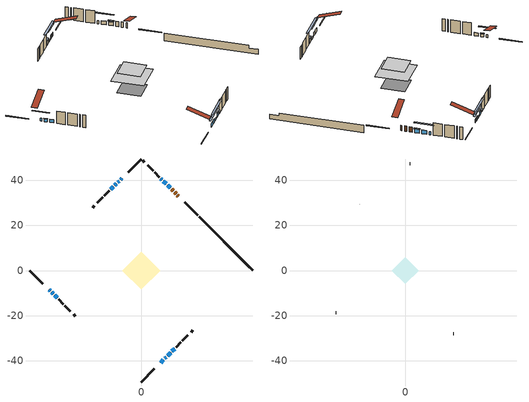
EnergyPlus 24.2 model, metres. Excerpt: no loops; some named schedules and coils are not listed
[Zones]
conditioned space
 floor adiabatic (AdiabaticFloorConstruction): -8.33,0 0,8.33 8.33,0 0,-8.33 z3.66
 floor foundation (Slab1 construction): -5.95,0.13 -0.13,5.95 5.95,-0.13 0.13,-5.95 z-1.68
 wall outside (RimJoist1 construction): 0,-49.54 5.8,-43.73 / -49.54,0 -43.73,-5.8 / 0,49.54 -5.8,43.73 / 25.08,24.45 19.28,30.26 z1.22:1.52
 wall outside (AdiabaticWallConstruction 1): 16.45,33.08 16.1,33.43 / 15.44,34.09 14.85,34.68 / 14.2,35.34 13.48,36.06 z1.22:3.25
 wall outside (AdiabaticWallConstruction): 12.82,36.71 11.67,37.86 / 11.01,38.52 9.86,39.67 / -9.83,39.71 -10.4,39.13 / 10.47,-39.06 11.05,-38.49 / -12.36,37.17 -13.51,36.02 / 13.65,-35.88 14.81,-34.73 z1.22:2.69; -8.63,40.91 -9.17,40.36 z1.22:2.59; 8.63,-40.91 9.82,-39.72 z1.22:2.64; -40.91,-8.63 -40.44,-9.1 z1.22:2.31; -11.06,38.48 -11.71,37.83 z1.22:1.76; 11.7,-37.83 13,-36.54 z1.22:1.75; -39.78,-9.75 -39.13,-10.4 z1.22:2.32; 9.21,40.33 8.76,40.78 / -38.48,-11.06 -37.39,-12.14 z1.22:2.44
 wall outside (Wall1 construction): 15.46,-34.07 17.63,-31.9 / -36.73,-12.8 -34.57,-14.97 / -14.17,35.36 -16.34,33.2 / 8.1,41.44 5.93,43.6 z1.22:6.1
 wall outside (Wall2 construction): 18.29,-31.25 20.75,-28.78 / -33.91,-15.63 -31.44,-18.09 / -17,32.54 -19.46,30.07 / 5.27,44.26 2.81,46.73 z1.22:6.1
 wall outside (Wall4 construction): 22.16,-27.37 22.91,-26.63 / -30.04,-19.5 -29.29,-20.24 / -20.87,28.67 -21.61,27.92 / 1.4,48.13 0.66,48.88 z1.22:6.1
 wall foundation (FoundationWall1 construction): 25.74,23.79,-1.68 25.74,23.79,1.22 47.16,2.38,1.22 47.16,2.38,0.17 49.54,0,0.17 49.54,0,-1.68
 window (WindowConstruction): 12.82,36.71 11.67,37.86 z1.22:2.69
 window (WindowConstruction 4): 11.01,38.52 9.86,39.67 z1.22:2.69
 window (WindowConstruction 5): -8.63,40.9 -9.17,40.37 z1.22:2.59
 window (WindowConstruction 6): -9.83,39.71 -10.4,39.13 z1.22:2.69
 window (WindowConstruction 7): 8.63,-40.9 9.82,-39.72 z1.22:2.64
 window (WindowConstruction 8): 10.47,-39.06 11.05,-38.49 z1.22:2.69
 window (WindowConstruction 9): -40.9,-8.63 -40.44,-9.1 z1.22:2.31
 window (WindowConstruction 12): -11.06,38.48 -11.71,37.83 z1.22:1.75
 window (WindowConstruction 13): 11.71,-37.83 13,-36.54 z1.22:1.75
 window (WindowConstruction 1): -12.36,37.17 -13.51,36.02 z1.22:2.69
 window (WindowConstruction 2): 13.66,-35.88 14.81,-34.73 z1.22:2.69
 window (WindowConstruction 3): -39.78,-9.76 -39.13,-10.4 z1.22:2.32
 window (WindowConstruction 10): 9.21,40.33 8.76,40.78 z1.22:2.44
 window (WindowConstruction 11): -38.48,-11.06 -37.39,-12.14 z1.22:2.44
 door (Door): 16.45,33.08 16.1,33.43 z1.22:3.25
 door (Door 1): 15.44,34.09 14.85,34.68 z1.22:3.25
 door (Door 2): 14.2,35.34 13.48,36.06 z1.22:3.25
 ceiling adiabatic (AdiabaticFloorConstruction): 0,-8.33 8.33,0 0,8.33 -8.33,0 z3.66
attic - vented
 floor to conditioned space (Floor1 construction Reversed): -5.89,0 0,5.89 5.89,0 0,-5.89 z6.1
 wall outside (Wall3 construction): 21.41,-28.12 21.51,-28.03 / -30.79,-18.75 -30.69,-18.84 / -20.12,29.42 -20.21,29.32 / 2.15,47.38 2.06,47.48 z1.22:6.1
 roof outside (Roof1 construction): 7.97,-41.56,6.1 2.23,-35.82,8.8 0.72,-37.33,8.8 6.46,-43.07,6.1; -41.56,-7.97,6.1 -35.82,-2.23,8.8 -37.33,-0.72,8.8 -43.07,-6.46,6.1; -7.97,41.56,6.1 -2.23,35.82,8.8 -0.72,37.33,8.8 -6.46,43.07,6.1; 17.11,32.43,6.1 11.37,26.69,8.8 12.88,25.17,8.8 18.62,30.91,6.1
shading: 11.46,38.08 13.03,36.5 13.42,36.89 11.85,38.46 z2.99; 7.93,41.61 12.95,36.58 13.34,36.97 8.31,42 z5.43; -11.11,38.43 -6.69,42.84 -7.08,43.23 -11.49,38.82 z5.33; -12.34,37.2 -7.89,41.65 -8.28,42.03 -12.73,37.58 z5.43; 11.75,-37.78 6.69,-42.84 7.08,-43.23 12.14,-38.17 z5.38; 12.99,-36.55 8.54,-41 8.92,-41.39 13.37,-36.94 z5.43; -38.5,-11.04 -42.84,-6.69 -43.23,-7.08 -38.89,-11.42 z5.05; -14.94,34.6 -7.83,41.71 -8.22,42.1 -15.32,34.99 z6.32; 16.23,-33.31 8.47,-41.06 8.86,-41.45 16.62,-33.69 z6.32; -13.72,35.81 -12.15,37.38 -12.54,37.77 -14.11,36.2 z2.99; 15.02,-34.52 13.44,-36.09 13.83,-36.48 15.41,-34.91 z2.99; -38.99,-10.54 -39.92,-9.61 -40.21,-9.9 -39.28,-10.84 z2.52
[Building]
Building 1: Terrain=Suburbs
[Site:Location]
Mont Joli AP_QC: Latitude {deg}=48.61; Longitude {deg}=-68.21; Time Zone {hr}=-5; Elevation {m}=52; Keep Site Location Information=Yes
[Site:GroundTemperature:Shallow]
-0.843868, -3.04892, -3.2255, -2.1791, 2.02165, 6.20283, 9.82768, 12.1239, 12.319, 10.4514, 6.91898, 2.86606
[Site:WaterMainsTemperature]
Calculation Method=Schedule; Temperature Schedule=mains temperature schedule
[Material] Roughness=Rough; Thermal Absorptance=0.9
Name | Thickness {m} | Conductivity {W/m-K} | Density {kg/m3} | Specific Heat {J/kg-K} | Solar Absorptance | Visible Absorptance
asphalt or fiberglass shingles | 0.00635 | 0.162714 | 1121.4 | 1465.45 | 0.4 | 0.4
ceiling loosefill ins | 0.0846667 | 0.0480833 | 16.02 | 1046.75 | 0.7 | 0.7
ceiling stud and cavity | 0.1397 | 0.0891429 | 65.682 | 1177.47 | 0.7 | 0.7
concrete 4.0 in. | 0.1016 | 1.803125 | 2242.8 | 837.4 | 0.7 | 0.7
concrete 8.0 in. | 0.2032 | 1.803125 | 2242.8 | 837.4 | 0.7 | 0.7
door material | 0.04445 | 0.0451087 | 512.64 | 1214.23 | 0.7 | 0.7
door material 1 | 0.04445 | 0.188738 | 512.64 | 1214.23 | 0.7 | 0.7
exterior vertical ins | 0.00222645 | 0.029427 | 32.04 | 1214.23 | 0.7 | 0.7
floor covering | 0.0127 | 0.0433444 | 54.468 | 1339.84 | 0.6 | 0.6
floor rigid ins; wall rigid ins 1 | 0.512978 | 0.029427 | 32.04 | 1214.23 | 0.7 | 0.7
floor stud and cavity | 0.1397 | 1.75129 | 37.0049 | 1207.88 | 0.7 | 0.7
furniture material conditioned space 1 | 0.1524 | 0.115458 | 640.8 | 1214.23 | 0.6 | 0.6
gypsum board | 0.0127 | 0.160291 | 801 | 837.4 | 0.6 | 0.6
gypsum board 1 | 0.00254 | 0.160291 | 801 | 837.4 | 0.6 | 0.6
gypsum board 2 | 0.0127 | 0.160291 | 801 | 837.4 | 0.7 | 0.7
osb sheathing 0.5 in. | 0.0127 | 0.115458 | 512.64 | 1214.23 | 0.7 | 0.7
osb sheathing 0.75 in. | 0.01905 | 0.115458 | 512.64 | 1214.23 | 0.7 | 0.7
rim joist stud and cavity | 0.0508 | 0.182071 | 50.32683 | 1063.81 | 0.6 | 0.6
wall rigid ins | 0.051816 | 0.029427 | 32.04 | 1214.23 | 0.7 | 0.7
wall stud and cavity | 0.1397 | 0.0831639 | 139.0536 | 1170.24 | 0.7 | 0.7
wall stud and cavity 1 | 0.1397 | 0.0824723 | 139.0536 | 1170.24 | 0.7 | 0.7
wall stud and cavity 2 | 0.0889 | 6.9971 | 50.32683 | 1063.81 | 0.6 | 0.6
wall stud and cavity 3 | 0.0889 | 0.231026 | 50.32683 | 1063.81 | 0.7 | 0.7
wall stud and cavity 4 | 0.0889 | 0.380278 | 52.3479 | 1209.89 | 0.7 | 0.7
wall stud and cavity 5 | 0.0889 | 0.391764 | 83.0341 | 1211.67 | 0.7 | 0.7
wood siding | 0.0254 | 0.102417 | 544.68 | 1172.36 | 0.4 | 0.4
wood siding 1 | 0.00254 | 0.102417 | 544.68 | 1172.36 | 0.4 | 0.4
wood siding 2; wood siding 3; wood siding 4 | 0.0254 | 0.102417 | 544.68 | 1172.36 | 0.7 | 0.7
[WindowMaterial:SimpleGlazingSystem]
Name | U-Factor {W/m2-K} | Solar Heat Gain Coefficient
WindowMaterial | 2.67036 | 0.55
WindowMaterial 1 | 2.67207 | 0.53
WindowMaterial 2 | 2.67093 | 0.53
WindowMaterial 3 | 2.66696 | 0.6
WindowMaterial 4 | 1.93847 | 0.44
WindowMaterial 5 | 4.06658 | 0.67
WindowMaterial 6 | 4.05466 | 0.67
WindowMaterial 7 | 3.04398 | 0.44
[Construction]
AdiabaticFloorConstruction: floor stud and cavity, floor rigid ins, osb sheathing 0.75 in., floor covering
AdiabaticWallConstruction: wood siding 3, wall rigid ins 1, wall stud and cavity 4, gypsum board
AdiabaticWallConstruction 1: wood siding 4, wall rigid ins 1, wall stud and cavity 4, gypsum board
Door: door material
Door 1; Door 2: door material 1
Floor1 construction Reversed: gypsum board, ceiling stud and cavity, ceiling loosefill ins
FoundationWall1 construction: concrete 8.0 in., gypsum board 2
furniture construction conditioned space 1: furniture material conditioned space 1
PartitionWallConstruction: gypsum board, wall stud and cavity 5, gypsum board
RimJoist1 construction: wood siding 2, rim joist stud and cavity
Roof1 construction: asphalt or fiberglass shingles
Slab1 construction: concrete 4.0 in.
Wall1 construction: wood siding, wall rigid ins, osb sheathing 0.5 in., wall stud and cavity, gypsum board
Wall2 construction: wood siding, wall rigid ins, osb sheathing 0.5 in., wall stud and cavity 1, gypsum board
Wall3 construction: wood siding 1, wall stud and cavity 2
Wall4 construction: wood siding 1, wall stud and cavity 3, gypsum board 1
WindowConstruction; WindowConstruction 1; WindowConstruction 2; WindowConstruction 4; WindowConstruction 6; WindowConstruction 8: WindowMaterial
WindowConstruction 10: WindowMaterial 5
WindowConstruction 11: WindowMaterial 6
WindowConstruction 12; WindowConstruction 13: WindowMaterial 7
WindowConstruction 3: WindowMaterial 1
WindowConstruction 5: WindowMaterial 2
WindowConstruction 7: WindowMaterial 3
WindowConstruction 9: WindowMaterial 4
[Zone] Multiplier=1; Part of Total Floor Area=Yes
Name | Volume {m3}
attic - vented | 30.5106
conditioned space | 546.7
[Space]
Name | Zone | Volume {m3}
attic - vented 1 | attic - vented | 30.5106
conditioned space 1 | conditioned space | 546.7
[ZoneInfiltration:EffectiveLeakageArea]
infil attic - vented 1: Zone or Space=attic - vented 1; Schedule=Always On Discrete; Effective Air Leakage Area {cm2}=2416; Stack Coefficient=0.000527285; Wind Coefficient=1.55147e-05
[ZoneMixing]
whole house fan mix: Zone or Space=attic - vented; Schedule=Always On Continuous; Design Flow Rate Calculation Method=Flow/Zone; Design Flow Rate {m3/s}=0; Source Zone or Space=conditioned space
[SurfaceProperty:ExposedFoundationPerimeter]
Slab1: Exposed Perimeter Calculation Method=TotalExposedPerimeter; Total Exposed Perimeter {m}=33.651
[InternalMass] Zone or ZoneList=conditioned space; Space or SpaceList=conditioned space 1
Name | Construction | Surface Area {m2}
furniture mass conditioned space 1 | furniture construction conditioned space 1 | 83.8561
partition wall mass | PartitionWallConstruction | 209.64
[Lights]
interior lighting: Zone or ZoneList or Space or SpaceList=conditioned space 1; Schedule=interior lighting schedule; Design Level Calculation Method=LightingLevel; Lighting Level {W}=343.2; Return Air Fraction=0; Fraction Radiant=0.6; Fraction Visible=0.2; Fraction Replaceable=1
[People]
occupants: Zone or ZoneList or Space or SpaceList=conditioned space 1; Number of People Schedule=occupants schedule; Number of People Calculation Method=People; Number of People=3; Fraction Radiant=0.314171; Sensible Heat Fraction=0.56303; Activity Level Schedule=occupants activity schedule; Carbon Dioxide Generation Rate {m3/s-W}=0; Enable ASHRAE 55 Comfort Warnings=No; Mean Radiant Temperature Calculation Type=EnclosureAveraged
[ElectricEquipment] Zone or ZoneList or Space or SpaceList=conditioned space 1; Design Level Calculation Method=EquipmentLevel
Name | Schedule | Design Level {W} | Fraction Latent | Fraction Radiant | Fraction Lost
clothes dryer | clothes dryer schedule | 140.772 | 0.015 | 0.081 | 0.85
clothes washer | clothes washer schedule | 32.1985 | 0.03 | 0.162 | 0.7
cooking range | cooking range schedule | 215.147 | 0.08 | 0.432 | 0.2
dishwasher | dishwasher schedule | 66.8632 | 0.3 | 0.18 | 0.4
fridge | fridge schedule | 72.9452 | 0 | 0.6 | 0
mech vent bath fan 0 | mech vent bath fan 0 schedule | 100 | 0 | 0 | 1
mech vent house fan | mech vent house fan schedule | 0 | 0 | 0 | 1
mech vent house fan cfis | mech vent house fan cfis schedule | 0 | 0 | 0 | 0
mech vent range fan 0 | mech vent range fan 0 schedule | 150 | 0 | 0 | 1
misc plug loads | misc plug loads schedule | 494.7 | 0.045 | 0.513 | 0.1
whole house fan | Always On Discrete | 0 | 0 | 0 | 1
[OtherEquipment] Zone or ZoneList or Space or SpaceList=conditioned space 1; Design Level Calculation Method=EquipmentLevel
Name | Fuel Type | Schedule | Design Level {W} | Fraction Latent | Fraction Radiant | Fraction Lost
clothes dryer 1 | Electricity | clothes dryer schedule | 0 | 0.015 | 0.081 | 0.85
cooking range 1 | Electricity | cooking range schedule | 0 | 0.08 | 0.432 | 0.2
general water use latent | None | general water use schedule | 62.594 | 1 | 0 | 0
general water use sensible | None | general water use schedule | -61.6891 | 0 | 0.6 | 0
mech vent house fan latent load | None | Always On Discrete | 0 | 1 | 0 | 0
mech vent house fan sensible load | None | Always On Discrete | 0 | 0 | 0 | 0
water heater energy adjustment1 | Electricity | Always On Discrete | 0.01 | 0 | 0 | 1
[ZoneInfiltration:DesignFlowRate] Zone or ZoneList or Space or SpaceList=conditioned space 1; Schedule=Always On Discrete; Design Flow Rate Calculation Method=Flow/Zone; Design Flow Rate {m3/s}=0
infil flow; natural vent flow; whole house fan flow
[ZoneControl:Thermostat]
conditioned space Thermostat: Zone or ZoneList=conditioned space; Control Type Schedule=conditioned space Thermostat Schedule; Control 1=conditioned space temperature setpoint; Temperature Difference Between Cutout And Setpoint {deltaC}=0
[ThermostatSetpoint:DualSetpoint]
conditioned space temperature setpoint: Heating Setpoint Temperature Schedule=heating setpoint; Cooling Setpoint Temperature Schedule=cooling setpoint
[AirLoopHVAC:UnitarySystem]
unit heater unitary system: Control Type=Load; Controlling Zone or Thermostat Location=conditioned space; Dehumidification Control Type=None; Availability Schedule=Always On Discrete; Supply Fan=unit heater supply fan; Fan Placement=BlowThrough; Supply Air Fan Operating Mode Schedule=unit heater auto fan schedule; Heating Coil=unit heater htg coil; DX Heating Coil Sizing Ratio=1; Use DOAS DX Cooling Coil=No; Minimum Supply Air Temperature {C}=2; Latent Load Control=SensibleOnlyLoadControl; Cooling Supply Air Flow Rate Method=None; Heating Supply Air Flow Rate Method=SupplyAirFlowRate; Heating Supply Air Flow Rate {m3/s}=0.00141584; No Load Supply Air Flow Rate Method=SupplyAirFlowRate; No Load Supply Air Flow Rate {m3/s}=0; No Load Supply Air Flow Rate Control Set To Low Speed=Yes; Maximum Supply Air Temperature {C}=48.8889; Maximum Outdoor Dry-Bulb Temperature for Supplemental Heater Operation {C}=21; Ancillary On-Cycle Electric Power {W}=0; Ancillary Off-Cycle Electric Power {W}=0
[Zone equipment]
conditioned space: electric baseboard, unit heater unitary system
[Foundation:Kiva]
Foundation Kiva 1: Initial Indoor Air Temperature {C}=18; Wall Height Above Grade {m}=1.21999; Wall Depth Below Slab {m}=0.2032; Custom Block Material Name 1=exterior vertical ins; Custom Block Depth 1 {m}=2.89999; Custom Block X Position 1 {m}=0.2159; Custom Block Z Position 1 {m}=0
[Foundation:Kiva:Settings]
Soil Conductivity {W/m-K}=0.849921; Soil Density {kg/m3}=1842.3; Soil Specific Heat {J/kg-K}=418.7; Ground Solar Absorptivity=0.9; Ground Thermal Absorptivity=0.9; Ground Surface Roughness {m}=0.03; Far-Field Width {m}=40; Deep-Ground Boundary Condition=ZeroFlux; Deep-Ground Depth {m}=40; Minimum Cell Dimension {m}=0.2; Maximum Cell Growth Coefficient=3; Simulation Timestep=Timestep
[Exterior:Lights]
exterior lighting: Schedule=exterior lighting schedule; Design Level {W}=75.6
[EnergyManagementSystem:Sensor] Output:Variable or Output:Meter Index Key=conditioned space
Name | Output:Variable or Output:Meter
conditioned_space_clg_unmet_s | Zone Cooling Setpoint Not Met Time
conditioned_space_htg_unmet_s | Zone Heating Setpoint Not Met Time
fridge_tin_s; tin_s; tin_s_1 | Zone Mean Air Temperature
tout_s | Zone Outdoor Air Drybulb Temperature
win_s | Zone Air Humidity Ratio
[Schedule:Constant]
Name | Hourly Value
Always On Continuous; mech vent house fan schedule; mech vent house fan cfis schedule; Always On Discrete | 1
occupants activity schedule | 117.228
fridge schedule; unit heater auto fan schedule | 0
[Schedule:Week:Daily]
interior lighting schedule Week Rule - Jan1-Jan27: interior lighting schedule day, interior lighting schedule day, interior lighting schedule day, interior lighting schedule day, interior lighting schedule day, interior lighting schedule day, interior lighting schedule day, interior lighting schedule default day, interior lighting schedule default day, interior lighting schedule default day, interior lighting schedule default day, interior lighting schedule default day
interior lighting schedule Week Rule - Jan28-Feb3: interior lighting schedule day, interior lighting schedule day, interior lighting schedule day, interior lighting schedule day, interior lighting schedule day 1, interior lighting schedule day 1, interior lighting schedule day 1, interior lighting schedule default day, interior lighting schedule default day, interior lighting schedule default day, interior lighting schedule default day, interior lighting schedule default day
interior lighting schedule Week Rule - Feb4-Feb24: interior lighting schedule day 1, interior lighting schedule day 1, interior lighting schedule day 1, interior lighting schedule day 1, interior lighting schedule day 1, interior lighting schedule day 1, interior lighting schedule day 1, interior lighting schedule default day, interior lighting schedule default day, interior lighting schedule default day, interior lighting schedule default day, interior lighting schedule default day
interior lighting schedule Week Rule - Feb25-Mar3: interior lighting schedule day 1, interior lighting schedule day 1, interior lighting schedule day 1, interior lighting schedule day 1, interior lighting schedule day 2, interior lighting schedule day 2, interior lighting schedule day 2, interior lighting schedule default day, interior lighting schedule default day, interior lighting schedule default day, interior lighting schedule default day, interior lighting schedule default day
interior lighting schedule Week Rule - Mar4-Mar31: interior lighting schedule day 2, interior lighting schedule day 2, interior lighting schedule day 2, interior lighting schedule day 2, interior lighting schedule day 2, interior lighting schedule day 2, interior lighting schedule day 2, interior lighting schedule default day, interior lighting schedule default day, interior lighting schedule default day, interior lighting schedule default day, interior lighting schedule default day
interior lighting schedule Week Rule - Apr1-Apr28: interior lighting schedule day 3, interior lighting schedule day 3, interior lighting schedule day 3, interior lighting schedule day 3, interior lighting schedule day 3, interior lighting schedule day 3, interior lighting schedule day 3, interior lighting schedule default day, interior lighting schedule default day, interior lighting schedule default day, interior lighting schedule default day, interior lighting schedule default day
interior lighting schedule Week Rule - Apr29-May5: interior lighting schedule day 3, interior lighting schedule day 3, interior lighting schedule day 4, interior lighting schedule day 4, interior lighting schedule day 4, interior lighting schedule day 4, interior lighting schedule day 4, interior lighting schedule default day, interior lighting schedule default day, interior lighting schedule default day, interior lighting schedule default day, interior lighting schedule default day
interior lighting schedule Week Rule - May6-May26: interior lighting schedule day 4, interior lighting schedule day 4, interior lighting schedule day 4, interior lighting schedule day 4, interior lighting schedule day 4, interior lighting schedule day 4, interior lighting schedule day 4, interior lighting schedule default day, interior lighting schedule default day, interior lighting schedule default day, interior lighting schedule default day, interior lighting schedule default day
interior lighting schedule Week Rule - May27-Jun2: interior lighting schedule day 4, interior lighting schedule day 4, interior lighting schedule day 4, interior lighting schedule day 4, interior lighting schedule day 4, interior lighting schedule day 5, interior lighting schedule day 5, interior lighting schedule default day, interior lighting schedule default day, interior lighting schedule default day, interior lighting schedule default day, interior lighting schedule default day
interior lighting schedule Week Rule - Jun3-Jun30: interior lighting schedule day 5, interior lighting schedule day 5, interior lighting schedule day 5, interior lighting schedule day 5, interior lighting schedule day 5, interior lighting schedule day 5, interior lighting schedule day 5, interior lighting schedule default day, interior lighting schedule default day, interior lighting schedule default day, interior lighting schedule default day, interior lighting schedule default day
interior lighting schedule Week Rule - Jul1-Jul28: interior lighting schedule day 6, interior lighting schedule day 6, interior lighting schedule day 6, interior lighting schedule day 6, interior lighting schedule day 6, interior lighting schedule day 6, interior lighting schedule day 6, interior lighting schedule default day, interior lighting schedule default day, interior lighting schedule default day, interior lighting schedule default day, interior lighting schedule default day
interior lighting schedule Week Rule - Jul29-Aug4: interior lighting schedule day 6, interior lighting schedule day 6, interior lighting schedule day 6, interior lighting schedule day 7, interior lighting schedule day 7, interior lighting schedule day 7, interior lighting schedule day 7, interior lighting schedule default day, interior lighting schedule default day, interior lighting schedule default day, interior lighting schedule default day, interior lighting schedule default day
interior lighting schedule Week Rule - Aug5-Aug25: interior lighting schedule day 7, interior lighting schedule day 7, interior lighting schedule day 7, interior lighting schedule day 7, interior lighting schedule day 7, interior lighting schedule day 7, interior lighting schedule day 7, interior lighting schedule default day, interior lighting schedule default day, interior lighting schedule default day, interior lighting schedule default day, interior lighting schedule default day
interior lighting schedule Week Rule - Aug26-Sep1: interior lighting schedule day 7, interior lighting schedule day 7, interior lighting schedule day 7, interior lighting schedule day 7, interior lighting schedule day 7, interior lighting schedule day 7, interior lighting schedule day 8, interior lighting schedule default day, interior lighting schedule default day, interior lighting schedule default day, interior lighting schedule default day, interior lighting schedule default day
interior lighting schedule Week Rule - Sep2-Sep29: interior lighting schedule day 8, interior lighting schedule day 8, interior lighting schedule day 8, interior lighting schedule day 8, interior lighting schedule day 8, interior lighting schedule day 8, interior lighting schedule day 8, interior lighting schedule default day, interior lighting schedule default day, interior lighting schedule default day, interior lighting schedule default day, interior lighting schedule default day
interior lighting schedule Week Rule - Sep30-Oct6: interior lighting schedule day 8, interior lighting schedule day 9, interior lighting schedule day 9, interior lighting schedule day 9, interior lighting schedule day 9, interior lighting schedule day 9, interior lighting schedule day 9, interior lighting schedule default day, interior lighting schedule default day, interior lighting schedule default day, interior lighting schedule default day, interior lighting schedule default day
interior lighting schedule Week Rule - Oct7-Oct27: interior lighting schedule day 9, interior lighting schedule day 9, interior lighting schedule day 9, interior lighting schedule day 9, interior lighting schedule day 9, interior lighting schedule day 9, interior lighting schedule day 9, interior lighting schedule default day, interior lighting schedule default day, interior lighting schedule default day, interior lighting schedule default day, interior lighting schedule default day
interior lighting schedule Week Rule - Oct28-Nov3: interior lighting schedule day 9, interior lighting schedule day 9, interior lighting schedule day 9, interior lighting schedule day 9, interior lighting schedule day 10, interior lighting schedule day 10, interior lighting schedule day 10, interior lighting schedule default day, interior lighting schedule default day, interior lighting schedule default day, interior lighting schedule default day, interior lighting schedule default day
interior lighting schedule Week Rule - Nov4-Nov24: interior lighting schedule day 10, interior lighting schedule day 10, interior lighting schedule day 10, interior lighting schedule day 10, interior lighting schedule day 10, interior lighting schedule day 10, interior lighting schedule day 10, interior lighting schedule default day, interior lighting schedule default day, interior lighting schedule default day, interior lighting schedule default day, interior lighting schedule default day
interior lighting schedule Week Rule - Nov25-Dec1: interior lighting schedule day 10, interior lighting schedule day 10, interior lighting schedule day 10, interior lighting schedule day 10, interior lighting schedule day 10, interior lighting schedule day 10, interior lighting schedule day 11, interior lighting schedule default day, interior lighting schedule default day, interior lighting schedule default day, interior lighting schedule default day, interior lighting schedule default day
interior lighting schedule Week Rule - Dec2-Dec31: interior lighting schedule day 11, interior lighting schedule day 11, interior lighting schedule day 11, interior lighting schedule day 11, interior lighting schedule day 11, interior lighting schedule day 11, interior lighting schedule day 11, interior lighting schedule default day, interior lighting schedule default day, interior lighting schedule default day, interior lighting schedule default day, interior lighting schedule default day
occupants schedule Week Rule - Jan1-Dec31: occupants schedule day, occupants schedule day, occupants schedule day, occupants schedule day, occupants schedule day, occupants schedule day, occupants schedule day, occupants schedule default day, occupants schedule default day, occupants schedule default day, occupants schedule default day, occupants schedule default day
clothes dryer schedule Week Rule - Jan1-Dec31: clothes dryer schedule day, clothes dryer schedule day, clothes dryer schedule day, clothes dryer schedule day, clothes dryer schedule day, clothes dryer schedule day, clothes dryer schedule day, clothes dryer schedule default day, clothes dryer schedule default day, clothes dryer schedule default day, clothes dryer schedule default day, clothes dryer schedule default day
clothes washer schedule Week Rule - Jan1-Dec31: clothes washer schedule day, clothes washer schedule day, clothes washer schedule day, clothes washer schedule day, clothes washer schedule day, clothes washer schedule day, clothes washer schedule day, clothes washer schedule default day, clothes washer schedule default day, clothes washer schedule default day, clothes washer schedule default day, clothes washer schedule default day
cooking range schedule Week Rule - Jan1-Dec31: cooking range schedule day, cooking range schedule day, cooking range schedule day, cooking range schedule day, cooking range schedule day, cooking range schedule day, cooking range schedule day, cooking range schedule default day, cooking range schedule default day, cooking range schedule default day, cooking range schedule default day, cooking range schedule default day
dishwasher schedule Week Rule - Jan1-Dec31: dishwasher schedule day, dishwasher schedule day, dishwasher schedule day, dishwasher schedule day, dishwasher schedule day, dishwasher schedule day, dishwasher schedule day, dishwasher schedule default day, dishwasher schedule default day, dishwasher schedule default day, dishwasher schedule default day, dishwasher schedule default day
mech vent bath fan 0 schedule Week Rule - Jan1-Dec31: mech vent bath fan 0 schedule day, mech vent bath fan 0 schedule day, mech vent bath fan 0 schedule day, mech vent bath fan 0 schedule day, mech vent bath fan 0 schedule day, mech vent bath fan 0 schedule day, mech vent bath fan 0 schedule day, mech vent bath fan 0 schedule default day, mech vent bath fan 0 schedule default day, mech vent bath fan 0 schedule default day, mech vent bath fan 0 schedule default day, mech vent bath fan 0 schedule default day
mech vent range fan 0 schedule Week Rule - Jan1-Dec31: mech vent range fan 0 schedule day, mech vent range fan 0 schedule day, mech vent range fan 0 schedule day, mech vent range fan 0 schedule day, mech vent range fan 0 schedule day, mech vent range fan 0 schedule day, mech vent range fan 0 schedule day, mech vent range fan 0 schedule default day, mech vent range fan 0 schedule default day, mech vent range fan 0 schedule default day, mech vent range fan 0 schedule default day, mech vent range fan 0 schedule default day
misc plug loads schedule Week Rule - Jan1-Dec31: misc plug loads schedule day, misc plug loads schedule day, misc plug loads schedule day, misc plug loads schedule day, misc plug loads schedule day, misc plug loads schedule day, misc plug loads schedule day, misc plug loads schedule default day, misc plug loads schedule default day, misc plug loads schedule default day, misc plug loads schedule default day, misc plug loads schedule default day
general water use schedule Week Rule - Jan1-Dec31: general water use schedule day, general water use schedule day, general water use schedule day, general water use schedule day, general water use schedule day, general water use schedule day, general water use schedule day, general water use schedule default day, general water use schedule default day, general water use schedule default day, general water use schedule default day, general water use schedule default day
exterior lighting schedule Week Rule - Jan1-Jan27: exterior lighting schedule day, exterior lighting schedule day, exterior lighting schedule day, exterior lighting schedule day, exterior lighting schedule day, exterior lighting schedule day, exterior lighting schedule day, exterior lighting schedule default day, exterior lighting schedule default day, exterior lighting schedule default day, exterior lighting schedule default day, exterior lighting schedule default day
exterior lighting schedule Week Rule - Jan28-Feb3: exterior lighting schedule day, exterior lighting schedule day, exterior lighting schedule day, exterior lighting schedule day, exterior lighting schedule day 1, exterior lighting schedule day 1, exterior lighting schedule day 1, exterior lighting schedule default day, exterior lighting schedule default day, exterior lighting schedule default day, exterior lighting schedule default day, exterior lighting schedule default day
exterior lighting schedule Week Rule - Feb4-Feb24: exterior lighting schedule day 1, exterior lighting schedule day 1, exterior lighting schedule day 1, exterior lighting schedule day 1, exterior lighting schedule day 1, exterior lighting schedule day 1, exterior lighting schedule day 1, exterior lighting schedule default day, exterior lighting schedule default day, exterior lighting schedule default day, exterior lighting schedule default day, exterior lighting schedule default day
exterior lighting schedule Week Rule - Feb25-Mar3: exterior lighting schedule day 1, exterior lighting schedule day 1, exterior lighting schedule day 1, exterior lighting schedule day 1, exterior lighting schedule day 2, exterior lighting schedule day 2, exterior lighting schedule day 2, exterior lighting schedule default day, exterior lighting schedule default day, exterior lighting schedule default day, exterior lighting schedule default day, exterior lighting schedule default day
exterior lighting schedule Week Rule - Mar4-Mar31: exterior lighting schedule day 2, exterior lighting schedule day 2, exterior lighting schedule day 2, exterior lighting schedule day 2, exterior lighting schedule day 2, exterior lighting schedule day 2, exterior lighting schedule day 2, exterior lighting schedule default day, exterior lighting schedule default day, exterior lighting schedule default day, exterior lighting schedule default day, exterior lighting schedule default day
exterior lighting schedule Week Rule - Apr1-Apr28: exterior lighting schedule day 3, exterior lighting schedule day 3, exterior lighting schedule day 3, exterior lighting schedule day 3, exterior lighting schedule day 3, exterior lighting schedule day 3, exterior lighting schedule day 3, exterior lighting schedule default day, exterior lighting schedule default day, exterior lighting schedule default day, exterior lighting schedule default day, exterior lighting schedule default day
exterior lighting schedule Week Rule - Apr29-May5: exterior lighting schedule day 3, exterior lighting schedule day 3, exterior lighting schedule day 4, exterior lighting schedule day 4, exterior lighting schedule day 4, exterior lighting schedule day 4, exterior lighting schedule day 4, exterior lighting schedule default day, exterior lighting schedule default day, exterior lighting schedule default day, exterior lighting schedule default day, exterior lighting schedule default day
exterior lighting schedule Week Rule - May6-May26: exterior lighting schedule day 4, exterior lighting schedule day 4, exterior lighting schedule day 4, exterior lighting schedule day 4, exterior lighting schedule day 4, exterior lighting schedule day 4, exterior lighting schedule day 4, exterior lighting schedule default day, exterior lighting schedule default day, exterior lighting schedule default day, exterior lighting schedule default day, exterior lighting schedule default day
exterior lighting schedule Week Rule - May27-Jun2: exterior lighting schedule day 4, exterior lighting schedule day 4, exterior lighting schedule day 4, exterior lighting schedule day 4, exterior lighting schedule day 4, exterior lighting schedule day 5, exterior lighting schedule day 5, exterior lighting schedule default day, exterior lighting schedule default day, exterior lighting schedule default day, exterior lighting schedule default day, exterior lighting schedule default day
exterior lighting schedule Week Rule - Jun3-Jun30: exterior lighting schedule day 5, exterior lighting schedule day 5, exterior lighting schedule day 5, exterior lighting schedule day 5, exterior lighting schedule day 5, exterior lighting schedule day 5, exterior lighting schedule day 5, exterior lighting schedule default day, exterior lighting schedule default day, exterior lighting schedule default day, exterior lighting schedule default day, exterior lighting schedule default day
exterior lighting schedule Week Rule - Jul1-Jul28: exterior lighting schedule day 6, exterior lighting schedule day 6, exterior lighting schedule day 6, exterior lighting schedule day 6, exterior lighting schedule day 6, exterior lighting schedule day 6, exterior lighting schedule day 6, exterior lighting schedule default day, exterior lighting schedule default day, exterior lighting schedule default day, exterior lighting schedule default day, exterior lighting schedule default day
exterior lighting schedule Week Rule - Jul29-Aug4: exterior lighting schedule day 6, exterior lighting schedule day 6, exterior lighting schedule day 6, exterior lighting schedule day 7, exterior lighting schedule day 7, exterior lighting schedule day 7, exterior lighting schedule day 7, exterior lighting schedule default day, exterior lighting schedule default day, exterior lighting schedule default day, exterior lighting schedule default day, exterior lighting schedule default day
[Schedule:Year]
interior lighting schedule: interior lighting schedule Week Rule - Jan1-Jan27, 1, 1, 1, 27, interior lighting schedule Week Rule - Jan28-Feb3, 1, 28, 2, 3, interior lighting schedule Week Rule - Feb4-Feb24, 2, 4, 2, 24, interior lighting schedule Week Rule - Feb25-Mar3, 2, 25, 3, 3, interior lighting schedule Week Rule - Mar4-Mar31, 3, 4, 3, 31, interior lighting schedule Week Rule - Apr1-Apr28, 4, 1, 4, 28, interior lighting schedule Week Rule - Apr29-May5, 4, 29, 5, 5, interior lighting schedule Week Rule - May6-May26, 5, 6, 5, 26, interior lighting schedule Week Rule - May27-Jun2, 5, 27, 6, 2, interior lighting schedule Week Rule - Jun3-Jun30, 6, 3, 6, 30, interior lighting schedule Week Rule - Jul1-Jul28, 7, 1, 7, 28, interior lighting schedule Week Rule - Jul29-Aug4, 7, 29, 8, 4, interior lighting schedule Week Rule - Aug5-Aug25, 8, 5, 8, 25, interior lighting schedule Week Rule - Aug26-Sep1, 8, 26, 9, 1, interior lighting schedule Week Rule - Sep2-Sep29, 9, 2, 9, 29, interior lighting schedule Week Rule - Sep30-Oct6, 9, 30, 10, 6, interior lighting schedule Week Rule - Oct7-Oct27, 10, 7, 10, 27, interior lighting schedule Week Rule - Oct28-Nov3, 10, 28, 11, 3, interior lighting schedule Week Rule - Nov4-Nov24, 11, 4, 11, 24, interior lighting schedule Week Rule - Nov25-Dec1, 11, 25, 12, 1, interior lighting schedule Week Rule - Dec2-Dec31, 12, 2, 12, 31
occupants schedule: occupants schedule Week Rule - Jan1-Dec31, 1, 1, 12, 31
clothes dryer schedule: clothes dryer schedule Week Rule - Jan1-Dec31, 1, 1, 12, 31
clothes washer schedule: clothes washer schedule Week Rule - Jan1-Dec31, 1, 1, 12, 31
cooking range schedule: cooking range schedule Week Rule - Jan1-Dec31, 1, 1, 12, 31
dishwasher schedule: dishwasher schedule Week Rule - Jan1-Dec31, 1, 1, 12, 31
mech vent bath fan 0 schedule: mech vent bath fan 0 schedule Week Rule - Jan1-Dec31, 1, 1, 12, 31
mech vent range fan 0 schedule: mech vent range fan 0 schedule Week Rule - Jan1-Dec31, 1, 1, 12, 31
misc plug loads schedule: misc plug loads schedule Week Rule - Jan1-Dec31, 1, 1, 12, 31
general water use schedule: general water use schedule Week Rule - Jan1-Dec31, 1, 1, 12, 31
exterior lighting schedule: exterior lighting schedule Week Rule - Jan1-Jan27, 1, 1, 1, 27, exterior lighting schedule Week Rule - Jan28-Feb3, 1, 28, 2, 3, exterior lighting schedule Week Rule - Feb4-Feb24, 2, 4, 2, 24, exterior lighting schedule Week Rule - Feb25-Mar3, 2, 25, 3, 3, exterior lighting schedule Week Rule - Mar4-Mar31, 3, 4, 3, 31, exterior lighting schedule Week Rule - Apr1-Apr28, 4, 1, 4, 28, exterior lighting schedule Week Rule - Apr29-May5, 4, 29, 5, 5, exterior lighting schedule Week Rule - May6-May26, 5, 6, 5, 26, exterior lighting schedule Week Rule - May27-Jun2, 5, 27, 6, 2, exterior lighting schedule Week Rule - Jun3-Jun30, 6, 3, 6, 30, exterior lighting schedule Week Rule - Jul1-Jul28, 7, 1, 7, 28, exterior lighting schedule Week Rule - Jul29-Aug4, 7, 29, 8, 4, exterior lighting schedule Week Rule - Aug5-Aug25, 8, 5, 8, 25, exterior lighting schedule Week Rule - Aug26-Sep1, 8, 26, 9, 1, exterior lighting schedule Week Rule - Sep2-Sep29, 9, 2, 9, 29, exterior lighting schedule Week Rule - Sep30-Oct6, 9, 30, 10, 6, exterior lighting schedule Week Rule - Oct7-Oct27, 10, 7, 10, 27, exterior lighting schedule Week Rule - Oct28-Nov3, 10, 28, 11, 3, exterior lighting schedule Week Rule - Nov4-Nov24, 11, 4, 11, 24, exterior lighting schedule Week Rule - Nov25-Dec1, 11, 25, 12, 1, exterior lighting schedule Week Rule - Dec2-Dec31, 12, 2, 12, 31
[Schedule:Compact]
conditioned space Thermostat Schedule: Through: 12/31, For: AllDays, Until: 24:00, 4
mains temperature schedule: Through: 01/01, For: AllDays, Until: 24:00, 4.55833, Through: 01/02, For: AllDays, Until: 24:00, 4.48833, Through: 01/03, For: AllDays, Until: 24:00, 4.41944, Through: 01/04, For: AllDays, Until: 24:00, 4.35111, Through: 01/05, For: AllDays, Until: 24:00, 4.28389, Through: 01/06, For: AllDays, Until: 24:00, 4.21778, Through: 01/07, For: AllDays, Until: 24:00, 4.15278, Through: 01/08, For: AllDays, Until: 24:00, 4.08889, Through: 01/09, For: AllDays, Until: 24:00, 4.02611, Through: 01/10, For: AllDays, Until: 24:00, 3.96444, Through: 01/11, For: AllDays, Until: 24:00, 3.90333, Through: 01/12, For: AllDays, Until: 24:00, 3.84389, Through: 01/13, For: AllDays, Until: 24:00, 3.78556, Through: 01/14, For: AllDays, Until: 24:00, 3.72833, Through: 01/15, For: AllDays, Until: 24:00, 3.67222, Through: 01/16, For: AllDays, Until: 24:00, 3.61722, Through: 01/17, For: AllDays, Until: 24:00, 3.56333, Through: 01/18, For: AllDays, Until: 24:00, 3.51111, Through: 01/19, For: AllDays, Until: 24:00, 3.46, Through: 01/20, For: AllDays, Until: 24:00, 3.41, Through: 01/21, For: AllDays, Until: 24:00, 3.36111, Through: 01/22, For: AllDays, Until: 24:00, 3.31389, Through: 01/23, For: AllDays, Until: 24:00, 3.26778, Through: 01/24, For: AllDays, Until: 24:00, 3.22278, Through: 01/25, For: AllDays, Until: 24:00, 3.17944, Through: 01/26, For: AllDays, Until: 24:00, 3.13722, Through: 01/27, For: AllDays, Until: 24:00, 3.09667, Through: 01/28, For: AllDays, Until: 24:00, 3.05722, Through: 01/29, For: AllDays, Until: 24:00, 3.01944, Through: 01/30, For: AllDays, Until: 24:00, 2.98278, Through: 01/31, For: AllDays, Until: 24:00, 2.94778, Through: 02/01, For: AllDays, Until: 24:00, 2.91389, Through: 02/02, For: AllDays, Until: 24:00, 2.88167, Through: 02/03, For: AllDays, Until: 24:00, 2.85056, Through: 02/04, For: AllDays, Until: 24:00, 2.82111, Through: 02/05, For: AllDays, Until: 24:00, 2.79278, Through: 02/06, For: AllDays, Until: 24:00, 2.76667, Through: 02/07, For: AllDays, Until: 24:00, 2.74111, Through: 02/08, For: AllDays, Until: 24:00, 2.71778, Through: 02/09, For: AllDays, Until: 24:00, 2.69556, Through: 02/10, For: AllDays, Until: 24:00, 2.675, Through: 02/11, For: AllDays, Until: 24:00, 2.65556, Through: 02/12, For: AllDays, Until: 24:00, 2.63833, Through: 02/13, For: AllDays, Until: 24:00, 2.62222, Through: 02/14, For: AllDays, Until: 24:00, 2.60722, Through: 02/15, For: AllDays, Until: 24:00, 2.59389, Through: 02/16, For: AllDays, Until: 24:00, 2.58278, Through: 02/17, For: AllDays, Until: 24:00, 2.57222, Through: 02/18, For: AllDays, Until: 24:00, 2.56389, Through: 02/19, For: AllDays, Until: 24:00, 2.55667, Through: 02/20, For: AllDays, Until: 24:00, 2.55111, Through: 02/21, For: AllDays, Until: 24:00, 2.54722, Through: 02/22, For: AllDays, Until: 24:00, 2.545, Through: 02/23, For: AllDays, Until: 24:00, 2.54389, Through: 02/24, For: AllDays, Until: 24:00, 2.54444, Through: 02/25, For: AllDays, Until: 24:00, 2.54667, Through: 02/26, For: AllDays, Until: 24:00, 2.55056, Through: 02/27, For: AllDays, Until: 24:00, 2.55556, Through: 02/28, For: AllDays, Until: 24:00, 2.56222, Through: 03/01, For: AllDays, Until: 24:00, 2.57056, Through: 03/02, For: AllDays, Until: 24:00, 2.58, Through: 03/03, For: AllDays, Until: 24:00, 2.59167, Through: 03/04, For: AllDays, Until: 24:00, 2.60444, Through: 03/05, For: AllDays, Until: 24:00, 2.61889, Through: 03/06, For: AllDays, Until: 24:00, 2.63444, Through: 03/07, For: AllDays, Until: 24:00, 2.65167, Through: 03/08, For: AllDays, Until: 24:00, 2.67056, Through: 03/09, For: AllDays, Until: 24:00, 2.69111, Through: 03/10, For: AllDays, Until: 24:00, 2.71278, Through: 03/11, For: AllDays, Until: 24:00, 2.73611, Through: 03/12, For: AllDays, Until: 24:00, 2.76111, Through: 03/13, For: AllDays, Until: 24:00, 2.78722, Through: 03/14, For: AllDays, Until: 24:00, 2.815, Through: 03/15, For: AllDays, Until: 24:00, 2.84389, Through: 03/16, For: AllDays, Until: 24:00, 2.87444, Through: 03/17, For: AllDays, Until: 24:00, 2.90667, Through: 03/18, For: AllDays, Until: 24:00, 2.94, Through: 03/19, For: AllDays, Until: 24:00, 2.975, Through: 03/20, For: AllDays, Until: 24:00, 3.01111, Through: 03/21, For: AllDays, Until: 24:00, 3.04889, Through: 03/22, For: AllDays, Until: 24:00, 3.08833, Through: 03/23, For: AllDays, Until: 24:00, 3.12833, Through: 03/24, For: AllDays, Until: 24:00, 3.17056, Through: 03/25, For: AllDays, Until: 24:00, 3.21333, Through: 03/26, For: AllDays, Until: 24:00, 3.25778, Through: 03/27, For: AllDays, Until: 24:00, 3.30389, Through: 03/28, For: AllDays, Until: 24:00, 3.35111, Through: 03/29, For: AllDays, Until: 24:00, 3.39944, Through: 03/30, For: AllDays, Until: 24:00, 3.44889, Through: 03/31, For: AllDays, Until: 24:00, 3.5, Through: 04/01, For: AllDays, Until: 24:00, 3.55222, Through: 04/02, For: AllDays, Until: 24:00, 3.60556, Through: 04/03, For: AllDays, Until: 24:00, 3.66, Through: 04/04, For: AllDays, Until: 24:00, 3.71611, Through: 04/05, For: AllDays, Until: 24:00, 3.77278, Through: 04/06, For: AllDays, Until: 24:00, 3.83111, Through: 04/07, For: AllDays, Until: 24:00, 3.89056, Through: 04/08, For: AllDays, Until: 24:00, 3.95111, Through: 04/09, For: AllDays, Until: 24:00, 4.01278, Through: 04/10, For: AllDays, Until: 24:00, 4.075, Through: 04/11, For: AllDays, Until: 24:00, 4.13889, Through: 04/12, For: AllDays, Until: 24:00, 4.20389, Through: 04/13, For: AllDays, Until: 24:00, 4.27, Through: 04/14, For: AllDays, Until: 24:00, 4.33667, Through: 04/15, For: AllDays, Until: 24:00, 4.40444, Through: 04/16, For: AllDays, Until: 24:00, 4.47333, Through: 04/17, For: AllDays, Until: 24:00, 4.54333, Through: 04/18, For: AllDays, Until: 24:00, 4.61389, Through: 04/19, For: AllDays, Until: 24:00, 4.68556, Through: 04/20, For: AllDays, Until: 24:00, 4.75833, Through: 04/21, For: AllDays, Until: 24:00, 4.83167, Through: 04/22, For: AllDays, Until: 24:00, 4.90611, Through: 04/23, For: AllDays, Until: 24:00, 4.98111, Through: 04/24, For: AllDays, Until: 24:00, 5.05722, Through: 04/25, For: AllDays, Until: 24:00, 5.13389, Through: 04/26, For: AllDays, Until: 24:00, 5.21167, Through: 04/27, For: AllDays, Until: 24:00, 5.29, Through: 04/28, For: AllDays, Until: 24:00, 5.36889, Through: 04/29, For: AllDays, Until: 24:00, 5.44833, Through: 04/30, For: AllDays, Until: 24:00, 5.52889, Through: 05/01, For: AllDays, Until: 24:00, 5.61, Through: 05/02, For: AllDays, Until: 24:00, 5.69111, Through: 05/03, For: AllDays, Until: 24:00, 5.77333, Through: 05/04, For: AllDays, Until: 24:00, 5.85667, Through: 05/05, For: AllDays, Until: 24:00, 5.94, Through: 05/06, For: AllDays, Until: 24:00, 6.02389, Through: 05/07, For: AllDays, Until: 24:00, 6.10778, Through: 05/08, For: AllDays, Until: 24:00, 6.19278, Through: 05/09, For: AllDays, Until: 24:00, 6.27833, Through: 05/10, For: AllDays, Until: 24:00, 6.36389, Through: 05/11, For: AllDays, Until: 24:00, 6.45, Through: 05/12, For: AllDays, Until: 24:00, 6.53667, Through: 05/13, For: AllDays, Until: 24:00, 6.62333, Through: 05/14, For: AllDays, Until: 24:00, 6.71056, Through: 05/15, For: AllDays, Until: 24:00, 6.79778, Through: 05/16, For: AllDays, Until: 24:00, 6.88556, Through: 05/17, For: AllDays, Until: 24:00, 6.97389, Through: 05/18, For: AllDays, Until: 24:00, 7.06222, Through: 05/19, For: AllDays, Until: 24:00, 7.15056, Through: 05/20, For: AllDays, Until: 24:00, 7.23889, Through: 05/21, For: AllDays, Until: 24:00, 7.32778, Through: 05/22, For: AllDays, Until: 24:00, 7.41667, Through: 05/23, For: AllDays, Until: 24:00, 7.50556, Through: 05/24, For: AllDays, Until: 24:00, 7.59444, Through: 05/25, For: AllDays, Until: 24:00, 7.68333, Through: 05/26, For: AllDays, Until: 24:00, 7.77278, Through: 05/27, For: AllDays, Until: 24:00, 7.86167, Through: 05/28, For: AllDays, Until: 24:00, 7.95056, Through: 05/29, For: AllDays, Until: 24:00, 8.03944, Through: 05/30, For: AllDays, Until: 24:00, 8.12833, Through: 05/31, For: AllDays, Until: 24:00, 8.21722, Through: 06/01, For: AllDays, Until: 24:00, 8.30556, Through: 06/02, For: AllDays, Until: 24:00, 8.39389, Through: 06/03, For: AllDays, Until: 24:00, 8.48222, Through: 06/04, For: AllDays, Until: 24:00, 8.57, Through: 06/05, For: AllDays, Until: 24:00, 8.65778, Through: 06/06, For: AllDays, Until: 24:00, 8.745, Through: 06/07, For: AllDays, Until: 24:00, 8.83222, Through: 06/08, For: AllDays, Until: 24:00, 8.91889, Through: 06/09, For: AllDays, Until: 24:00, 9.00556, Through: 06/10, For: AllDays, Until: 24:00, 9.09167, Through: 06/11, For: AllDays, Until: 24:00, 9.17722, Through: 06/12, For: AllDays, Until: 24:00, 9.26222, Through: 06/13, For: AllDays, Until: 24:00, 9.34722, Through: 06/14, For: AllDays, Until: 24:00, 9.43111, Through: 06/15, For: AllDays, Until: 24:00, 9.515, Through: 06/16, For: AllDays, Until: 24:00, 9.59833, Through: 06/17, For: AllDays, Until: 24:00, 9.68111, Through: 06/18, For: AllDays, Until: 24:00, 9.76333, Through: 06/19, For: AllDays, Until: 24:00, 9.84444, Through: 06/20, For: AllDays, Until: 24:00, 9.92556, Through: 06/21, For: AllDays, Until: 24:00, 10.0056, Through: 06/22, For: AllDays, Until: 24:00, 10.085, Through: 06/23, For: AllDays, Until: 24:00, 10.1639, Through: 06/24, For: AllDays, Until: 24:00, 10.2422, Through: 06/25, For: AllDays, Until: 24:00, 10.3194, Through: 06/26, For: AllDays, Until: 24:00, 10.3961, Through: 06/27, For: AllDays, Until: 24:00, 10.4717, Through: 06/28, For: AllDays, Until: 24:00, 10.5467, Through: 06/29, For: AllDays, Until: 24:00, 10.6206, Through: 06/30, For: AllDays, Until: 24:00, 10.6939, Through: 07/01, For: AllDays, Until: 24:00, 10.7667, Through: 07/02, For: AllDays, Until: 24:00, 10.8378, Through: 07/03, For: AllDays, Until: 24:00, 10.9083, Through: 07/04, For: AllDays, Until: 24:00, 10.9783, Through: 07/05, For: AllDays, Until: 24:00, 11.0467, Through: 07/06, For: AllDays, Until: 24:00, 11.1144, Through: 07/07, For: AllDays, Until: 24:00, 11.1811, Through: 07/08, For: AllDays, Until: 24:00, 11.2467, Through: 07/09, For: AllDays, Until: 24:00, 11.3111, Through: 07/10, For: AllDays, Until: 24:00, 11.375, Through: 07/11, For: AllDays, Until: 24:00, 11.4372, Through: 07/12, For: AllDays, Until: 24:00, 11.4989, Through: 07/13, For: AllDays, Until: 24:00, 11.5589, Through: 07/14, For: AllDays, Until: 24:00, 11.6178, Through: 07/15, For: AllDays, Until: 24:00, 11.6761, Through: 07/16, For: AllDays, Until: 24:00, 11.7328, Through: 07/17, For: AllDays, Until: 24:00, 11.7883, Through: 07/18, For: AllDays, Until: 24:00, 11.8428, Through: 07/19, For: AllDays, Until: 24:00, 11.8956, Through: 07/20, For: AllDays, Until: 24:00, 11.9478, Through: 07/21, For: AllDays, Until: 24:00, 11.9983, Through: 07/22, For: AllDays, Until: 24:00, 12.0478, Through: 07/23, For: AllDays, Until: 24:00, 12.0956, Through: 07/24, For: AllDays, Until: 24:00, 12.1428, Through: 07/25, For: AllDays, Until: 24:00, 12.1883, Through: 07/26, For: AllDays, Until: 24:00, 12.2322, Through: 07/27, For: AllDays, Until: 24:00, 12.275, Through: 07/28, For: AllDays, Until: 24:00, 12.3167, Through: 07/29, For: AllDays, Until: 24:00, 12.3567, Through: 07/30, For: AllDays, Until: 24:00, 12.3956, Through: 07/31, For: AllDays, Until: 24:00, 12.4328, Through: 08/01, For: AllDays, Until: 24:00, 12.4689, Through: 08/02, For: AllDays, Until: 24:00, 12.5033, Through: 08/03, For: AllDays, Until: 24:00, 12.5367, Through: 08/04, For: AllDays, Until: 24:00, 12.5683, Through: 08/05, For: AllDays, Until: 24:00, 12.5983, Through: 08/06, For: AllDays, Until: 24:00, 12.6272, Through: 08/07, For: AllDays, Until: 24:00, 12.6544, Through: 08/08, For: AllDays, Until: 24:00, 12.6806, Through: 08/09, For: AllDays, Until: 24:00, 12.705, Through: 08/10, For: AllDays, Until: 24:00, 12.7278, Through: 08/11, For: AllDays, Until: 24:00, 12.7494, Through: 08/12, For: AllDays, Until: 24:00, 12.7694, Through: 08/13, For: AllDays, Until: 24:00, 12.7878, Through: 08/14, For: AllDays, Until: 24:00, 12.805, Through: 08/15, For: AllDays, Until: 24:00, 12.8206, Through: 08/16, For: AllDays, Until: 24:00, 12.8344, Through: 08/17, For: AllDays, Until: 24:00, 12.8467, Through: 08/18, For: AllDays, Until: 24:00, 12.8578, Through: 08/19, For: AllDays, Until: 24:00, 12.8672, Through: 08/20, For: AllDays, Until: 24:00, 12.875, Through: 08/21, For: AllDays, Until: 24:00, 12.8817, Through: 08/22, For: AllDays, Until: 24:00, 12.8867, Through: 08/23, For: AllDays, Until: 24:00, 12.89, Through: 08/24, For: AllDays, Until: 24:00, 12.8917, Through: 08/25, For: AllDays, Until: 24:00, 12.8917, Through: 08/26, For: AllDays, Until: 24:00, 12.8906, Through: 08/27, For: AllDays, Until: 24:00, 12.8878, Through: 08/28, For: AllDays, Until: 24:00, 12.8833, Through: 08/29, For: AllDays, Until: 24:00, 12.8772, Through: 08/30, For: AllDays, Until: 24:00, 12.87, Through: 08/31, For: AllDays, Until: 24:00, 12.8611, Through: 09/01, For: AllDays, Until: 24:00, 12.8506, Through: 09/02, For: AllDays, Until: 24:00, 12.8389, Through: 09/03, For: AllDays, Until: 24:00, 12.825, Through: 09/04, For: AllDays, Until: 24:00, 12.81, Through: 09/05, For: AllDays, Until: 24:00, 12.7939, Through: 09/06, For: AllDays, Until: 24:00, 12.7756, Through: 09/07, For: AllDays, Until: 24:00, 12.7561, Through: 09/08, For: AllDays, Until: 24:00, 12.735, Through: 09/09, For: AllDays, Until: 24:00, 12.7128, Through: 09/10, For: AllDays, Until: 24:00, 12.6889, Through: 09/11, For: AllDays, Until: 24:00, 12.6633, Through: 09/12, For: AllDays, Until: 24:00, 12.6367, Through: 09/13, For: AllDays, Until: 24:00, 12.6078, Through: 09/14, For: AllDays, Until: 24:00, 12.5783, Through: 09/15, For: AllDays, Until: 24:00, 12.5472, Through: 09/16, For: AllDays, Until: 24:00, 12.5144, Through: 09/17, For: AllDays, Until: 24:00, 12.48, Through: 09/18, For: AllDays, Until: 24:00, 12.4444, Through: 09/19, For: AllDays, Until: 24:00, 12.4078, Through: 09/20, For: AllDays, Until: 24:00, 12.3694, Through: 09/21, For: AllDays, Until: 24:00, 12.33, Through: 09/22, For: AllDays, Until: 24:00, 12.2889, Through: 09/23, For: AllDays, Until: 24:00, 12.2467, Through: 09/24, For: AllDays, Until: 24:00, 12.2028, Through: 09/25, For: AllDays, Until: 24:00, 12.1578, Through: 09/26, For: AllDays, Until: 24:00, 12.1111, Through: 09/27, For: AllDays, Until: 24:00, 12.0633, Through: 09/28, For: AllDays, Until: 24:00, 12.0144, Through: 09/29, For: AllDays, Until: 24:00, 11.9644, Through: 09/30, For: AllDays, Until: 24:00, 11.9128, Through: 10/01, For: AllDays, Until: 24:00, 11.86, Through: 10/02, For: AllDays, Until: 24:00, 11.8061, Through: 10/03, For: AllDays, Until: 24:00, 11.7511, Through: 10/04, For: AllDays, Until: 24:00, 11.6944, Through: 10/05, For: AllDays, Until: 24:00, 11.6372, Through: 10/06, For: AllDays, Until: 24:00, 11.5783, Through: 10/07, For: AllDays, Until: 24:00, 11.5183, Through: 10/08, For: AllDays, Until: 24:00, 11.4578, Through: 10/09, For: AllDays, Until: 24:00, 11.3956, Through: 10/10, For: AllDays, Until: 24:00, 11.3322, Through: 10/11, For: AllDays, Until: 24:00, 11.2678, Through: 10/12, For: AllDays, Until: 24:00, 11.2028, Through: 10/13, For: AllDays, Until: 24:00, 11.1367, Through: 10/14, For: AllDays, Until: 24:00, 11.0689, Through: 10/15, For: AllDays, Until: 24:00, 11.0006, Through: 10/16, For: AllDays, Until: 24:00, 10.9317, Through: 10/17, For: AllDays, Until: 24:00, 10.8611, Through: 10/18, For: AllDays, Until: 24:00, 10.79, Through: 10/19, For: AllDays, Until: 24:00, 10.7178, Through: 10/20, For: AllDays, Until: 24:00, 10.645, Through: 10/21, For: AllDays, Until: 24:00, 10.5711, Through: 10/22, For: AllDays, Until: 24:00, 10.4961, Through: 10/23, For: AllDays, Until: 24:00, 10.4211, Through: 10/24, For: AllDays, Until: 24:00, 10.3444, Through: 10/25, For: AllDays, Until: 24:00, 10.2672, Through: 10/26, For: AllDays, Until: 24:00, 10.1894, Through: 10/27, For: AllDays, Until: 24:00, 10.1111, Through: 10/28, For: AllDays, Until: 24:00, 10.0317, Through: 10/29, For: AllDays, Until: 24:00, 9.95167, Through: 10/30, For: AllDays, Until: 24:00, 9.87111, Through: 10/31, For: AllDays, Until: 24:00, 9.79, Through: 11/01, For: AllDays, Until: 24:00, 9.70778, Through: 11/02, For: AllDays, Until: 24:00, 9.62556, Through: 11/03, For: AllDays, Until: 24:00, 9.54222, Through: 11/04, For: AllDays, Until: 24:00, 9.45889, Through: 11/05, For: AllDays, Until: 24:00, 9.37444, Through: 11/06, For: AllDays, Until: 24:00, 9.29, Through: 11/07, For: AllDays, Until: 24:00, 9.205, Through: 11/08, For: AllDays, Until: 24:00, 9.11944, Through: 11/09, For: AllDays, Until: 24:00, 9.03389, Through: 11/10, For: AllDays, Until: 24:00, 8.94722, Through: 11/11, For: AllDays, Until: 24:00, 8.86056, Through: 11/12, For: AllDays, Until: 24:00, 8.77389, Through: 11/13, For: AllDays, Until: 24:00, 8.68611, Through: 11/14, For: AllDays, Until: 24:00, 8.59889, Through: 11/15, For: AllDays, Until: 24:00, 8.51111, Through: 11/16, For: AllDays, Until: 24:00, 8.42278, Through: 11/17, For: AllDays, Until: 24:00, 8.33444, Through: 11/18, For: AllDays, Until: 24:00, 8.24611, Through: 11/19, For: AllDays, Until: 24:00, 8.15722, Through: 11/20, For: AllDays, Until: 24:00, 8.06833, Through: 11/21, For: AllDays, Until: 24:00, 7.97944, Through: 11/22, For: AllDays, Until: 24:00, 7.89056, Through: 11/23, For: AllDays, Until: 24:00, 7.80167, Through: 11/24, For: AllDays, Until: 24:00, 7.71278, Through: 11/25, For: AllDays, Until: 24:00, 7.62389, Through: 11/26, For: AllDays, Until: 24:00, 7.53444, Through: 11/27, For: AllDays, Until: 24:00, 7.44556, Through: 11/28, For: AllDays, Until: 24:00, 7.35667, Through: 11/29, For: AllDays, Until: 24:00, 7.26778, Through: 11/30, For: AllDays, Until: 24:00, 7.17944, Through: 12/01, For: AllDays, Until: 24:00, 7.09111, Through: 12/02, For: AllDays, Until: 24:00, 7.00278, Through: 12/03, For: AllDays, Until: 24:00, 6.91444, Through: 12/04, For: AllDays, Until: 24:00, 6.82667, Through: 12/05, For: AllDays, Until: 24:00, 6.73889, Through: 12/06, For: AllDays, Until: 24:00, 6.65167, Through: 12/07, For: AllDays, Until: 24:00, 6.565, Through: 12/08, For: AllDays, Until: 24:00, 6.47833, Through: 12/09, For: AllDays, Until: 24:00, 6.39222, Through: 12/10, For: AllDays, Until: 24:00, 6.30611, Through: 12/11, For: AllDays, Until: 24:00, 6.22056, Through: 12/12, For: AllDays, Until: 24:00, 6.13556, Through: 12/13, For: AllDays, Until: 24:00, 6.05111, Through: 12/14, For: AllDays, Until: 24:00, 5.96722, Through: 12/15, For: AllDays, Until: 24:00, 5.88389, Through: 12/16, For: AllDays, Until: 24:00, 5.80056, Through: 12/17, For: AllDays, Until: 24:00, 5.71833, Through: 12/18, For: AllDays, Until: 24:00, 5.63667, Through: 12/19, For: AllDays, Until: 24:00, 5.555, Through: 12/20, For: AllDays, Until: 24:00, 5.47444, Through: 12/21, For: AllDays, Until: 24:00, 5.395, Through: 12/22, For: AllDays, Until: 24:00, 5.31556, Through: 12/23, For: AllDays, Until: 24:00, 5.23722, Through: 12/24, For: AllDays, Until: 24:00, 5.15944, Through: 12/25, For: AllDays, Until: 24:00, 5.08222, Through: 12/26, For: AllDays, Until: 24:00, 5.00611, Through: 12/27, For: AllDays, Until: 24:00, 4.93056, Through: 12/28, For: AllDays, Until: 24:00, 4.85611, Through: 12/29, For: AllDays, Until: 24:00, 4.78222, Through: 12/30, For: AllDays, Until: 24:00, 4.70944, Through: 12/31, For: AllDays, Until: 24:00, 4.63722
